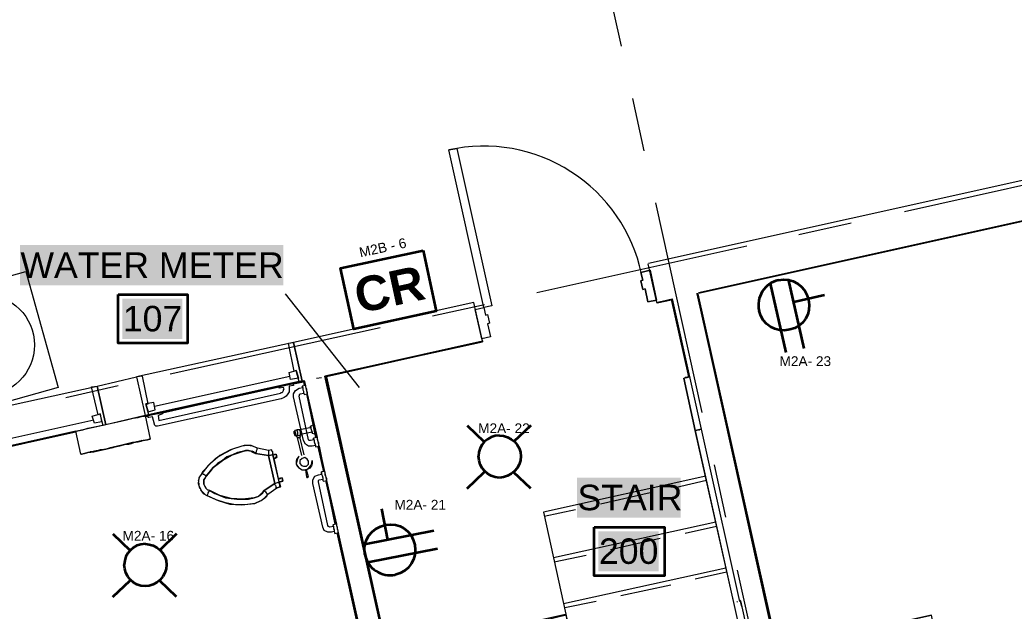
# Model space of a CAD drawing. Header units: millimetres. Extents: x 0.9 to 36.3, y 0.6 to 23.3.
# Drawn here: x 24.627 to 26.941, y 13.594 to 14.971 of the extents above; entities that cross this region are included whole.
import ezdxf

# ---------------------------------------------------------------- set-up
doc = ezdxf.new("R2010")
doc.units = ezdxf.units.MM
doc.header["$LTSCALE"] = 0.007
doc.linetypes.add('DASHEDX2', pattern=[38.1, 25.4, -12.7])
doc.linetypes.add('HIDDEN', pattern=[9.525, 6.35, -3.175])
doc.layers.add('Dotted', color=1, linetype='HIDDEN', lineweight=30, true_color=0xff0000)
for name, color, linetype in [('PDF2_Geometry', 7, 'Continuous'), ('PDF2_Text', 100, 'DASHEDX2'), ('PDF_Text', 7, 'Continuous')]:
    doc.layers.add(name, color=color, linetype=linetype)
doc.layers.add('PDF_Geometry', color=7, linetype='Continuous', true_color=0x777777)
doc.layers.add('PDF_Solid Fills', color=7, linetype='Continuous', true_color=0xffffff)
doc.styles.add('PDF Arial', font='arial.ttf')
doc.styles.add('PDF ArialRoundedMT Bold', font='arialbd.ttf')

msp = doc.modelspace()

# ---------------------------------------------------------------- linework, layer by layer
at = {"layer": 'Dotted', "color": 0, "linetype": 'Continuous', "lineweight": 5}
msp.add_lwpolyline([(24.3667, 14.3077), (24.6407, 14.3845), (24.7164, 14.1145), (24.4423, 14.0378)], close=True, dxfattribs=at)
msp.add_circle((24.5426, 14.2136), 0.1184, dxfattribs=at)
at = {"layer": 'PDF2_Geometry', "lineweight": 35}
msp.add_lwpolyline([(25.5659, 14.4338), (25.5964, 14.292), (25.4042, 14.2506), (25.3736, 14.3923)], close=True, dxfattribs=at)
for points in [[(26.4109, 14.196), (26.374, 14.3568)], [(26.4531, 14.2057), (26.4162, 14.3665)], [(26.5, 14.3293), (26.4285, 14.3129)], [(25.4689, 13.8316), (25.483, 13.7597)], [(25.5909, 13.7809), (25.4291, 13.7491)], [(25.5993, 13.7384), (25.4374, 13.7066)]]:
    msp.add_lwpolyline(points, dxfattribs=at)
for centre, start, end in [((26.4058, 14.3063), 102.6896, 193.1691), ((25.489, 13.7368), 190.8792, 281.3587)]:
    msp.add_arc(centre, 0.0597, start, end, dxfattribs=at)
for points in [[(26.3927, 14.3646), (26.4252, 14.372), (26.4555, 14.3516), (26.463, 14.3191)], [(26.463, 14.3191), (26.4704, 14.2866), (26.4517, 14.2567), (26.4192, 14.2492)], [(26.4192, 14.2492), (26.3867, 14.2418), (26.3551, 14.2602), (26.3477, 14.2927)], [(25.4303, 13.7255), (25.4239, 13.7582), (25.4452, 13.7879), (25.4779, 13.7943)], [(25.4779, 13.7943), (25.5106, 13.8008), (25.54, 13.7811), (25.5464, 13.7484)], [(25.5464, 13.7484), (25.5528, 13.7156), (25.5334, 13.6847), (25.5007, 13.6782)]]:
    msp.add_open_spline(points, degree=3, dxfattribs=at)
at = {"layer": 'PDF_Geometry', "lineweight": 9}
for points in [[(26.0273, 14.9094), (25.9073, 15.4494)], [(26.2064, 14.3358), (28.4782, 14.8408), (28.4782, 14.8392), (26.2064, 14.3341), (28.4782, 14.8392)], [(28.4782, 14.8375), (26.2082, 14.3341)], [(26.0806, 14.6661), (26.0539, 14.7877)], [(26.6859, 14.5245), (27.1725, 14.6329)], [(26.2156, 14.0561), (26.1073, 14.5444)], [(26.4406, 14.4711), (26.5623, 14.4977)], [(25.8306, 14.3361), (26.3189, 14.4444)], [(26.0939, 14.3877), (26.0723, 14.3827), (26.0773, 14.3644), (26.0723, 14.3627), (26.0773, 14.3427), (26.0823, 14.3444), (26.0889, 14.3144), (26.1089, 14.3178)], [(26.3889, 13.5045), (26.7489, 13.5844), (26.3873, 13.5045), (26.3873, 13.5028), (26.2039, 14.3344), (26.3889, 13.5045), (26.2039, 14.3328)], [(26.3906, 13.5061), (26.2056, 14.3328)], [(25.5873, 14.2811), (25.709, 14.3078)], [(26.2923, 13.5994), (26.1989, 14.0144), (26.1723, 14.1361), (26.1856, 14.1394), (26.1456, 14.3194), (26.1106, 14.3128), (26.1089, 14.3128)], [(26.1439, 14.3178), (26.1106, 14.3111), (26.1106, 14.3128), (26.1456, 14.3194)], [(26.1439, 14.3211), (26.1856, 14.1394), (26.1456, 14.3211)], [(26.1839, 14.1394), (26.1439, 14.3194)], [(25.6873, 14.2961), (25.7073, 14.3011), (25.7106, 14.2828), (25.7156, 14.2844), (25.7206, 14.2644), (25.7156, 14.2628), (25.7223, 14.2328), (25.7023, 14.2278)], [(24.9773, 14.1461), (25.4656, 14.2544)], [(25.2806, 14.1294), (24.919, 14.0494), (25.284, 14.1294), (25.264, 14.2194), (24.899, 14.1394), (24.919, 14.0494), (24.9307, 13.9944)], [(25.419, 14.1594), (25.704, 14.2228), (25.704, 14.2211), (25.3373, 14.1411), (25.4823, 13.4911)], [(25.8973, 13.5861), (25.484, 13.4945), (25.484, 13.4928), (25.4823, 13.4928), (25.339, 14.1411), (25.704, 14.2211), (25.3406, 14.1394), (25.484, 13.4945), (25.484, 13.4928), (25.4823, 13.4928), (25.339, 14.1428)], [(25.704, 14.2211), (25.704, 14.2211)], [(24.734, 14.0911), (24.8557, 14.1194)], [(24.9257, 14.0494), (24.919, 14.0478), (25.289, 14.1294), (25.2906, 14.1194), (25.2873, 14.1311)], [(25.289, 14.1294), (25.2623, 14.1244)], [(25.264, 14.1228), (25.2873, 14.1278), (25.289, 14.1194)], [(25.3156, 13.9794), (25.3073, 13.9778), (25.299, 13.9778), (25.2923, 13.9828), (25.2873, 13.9911), (25.264, 14.0928), (25.264, 14.0994), (25.269, 14.1078), (25.2773, 14.1128), (25.2856, 14.1144), (25.284, 14.1178), (25.2856, 14.1144), (25.2856, 14.1094), (25.2873, 14.1061), (25.2873, 14.1011), (25.289, 14.0994), (25.289, 14.0978), (25.2956, 14.0994), (25.319, 13.9978), (25.3106, 13.9961)], [(25.289, 14.1311), (25.2923, 14.1194), (25.284, 14.1178)], [(25.2923, 14.1194), (25.2923, 14.1161), (25.294, 14.1111), (25.294, 14.1078), (25.2956, 14.1028), (25.2956, 14.1011), (25.2956, 14.0994)], [(25.3173, 14.1361), (25.329, 14.1378)], [(26.1989, 14.0144), (26.2139, 14.0178), (26.1989, 14.0144), (26.1723, 14.1361), (26.1989, 14.0144), (26.3706, 13.2445), (26.3856, 13.2561), (26.3056, 13.6178)], [(24.959, 14.0561), (25.2306, 14.1161), (24.959, 14.0544)], [(25.3123, 13.9928), (25.304, 13.9911), (25.3006, 13.9911), (25.299, 13.9928), (25.2773, 14.0944), (25.279, 14.0994), (25.2806, 14.0994), (25.2873, 14.1011), (25.289, 14.0994), (25.289, 14.0978)], [(25.294, 14.0994), (25.3156, 13.9978)], [(24.7573, 14.0128), (24.759, 14.0128), (24.7657, 14.0144), (24.774, 14.0161), (24.7857, 14.0194), (24.8007, 14.0228), (24.8157, 14.0261), (24.8623, 14.0361), (24.8757, 14.0394), (24.8907, 14.0428), (24.9023, 14.0444), (24.9123, 14.0478), (24.9173, 14.0478), (24.919, 14.0494)], [(24.9257, 14.0478), (24.9207, 14.0461)], [(25.2806, 14.0061), (25.3073, 14.0111), (25.3073, 14.0078), (25.3073, 14.0111), (25.3056, 14.0161), (25.304, 14.0228), (25.304, 14.0244), (25.3123, 14.0294)], [(25.304, 14.0244), (25.304, 14.0228)], [(24.5823, 13.4445), (24.5423, 13.4361), (24.5423, 13.4378), (24.5423, 13.4395), (24.5423, 13.4411), (24.5407, 13.4428), (24.5407, 13.4461), (24.4657, 13.7844), (24.464, 13.7861), (24.464, 13.7894), (24.464, 13.7911), (24.464, 13.7928), (24.4623, 13.7944), (24.4307, 13.9394), (24.7573, 14.0111), (24.4323, 13.9394), (24.464, 13.7944), (24.4323, 13.9411)], [(24.7573, 14.0111), (24.434, 13.9378), (24.4657, 13.7944)], [(24.769, 13.9594), (24.7573, 14.0128), (24.4907, 13.9528)], [(25.3056, 14.0211), (25.279, 14.0161), (25.2723, 14.0161), (25.2673, 14.0144), (25.2673, 14.0128), (25.2656, 14.0128)], [(25.2673, 14.0144), (25.2673, 14.0128), (25.269, 14.0078), (25.269, 14.0044), (25.2706, 14.0011), (25.2756, 14.0028), (25.2823, 14.0044), (25.2806, 14.0061), (25.2806, 14.0111), (25.279, 14.0144), (25.279, 14.0161)], [(25.2673, 14.0028), (25.269, 14.0028)], [(25.2706, 14.0028), (25.2723, 13.9978), (25.2823, 13.9561)], [(25.274, 14.0044), (25.274, 14.0094), (25.2723, 14.0144), (25.2723, 14.0161)], [(25.2723, 13.9978), (25.274, 13.9978), (25.279, 13.9978), (25.2806, 13.9994), (25.279, 14.0044)], [(25.3073, 14.0078), (25.3173, 14.0061)], [(25.2156, 13.9611), (25.2156, 13.9578), (25.2156, 13.9611), (25.2156, 13.9644), (25.214, 13.9661), (25.214, 13.9678), (25.214, 13.9694), (25.2056, 13.9678), (25.1806, 13.9728), (25.1656, 13.9794), (25.149, 13.9794), (25.144, 13.9778), (25.1173, 13.9694), (25.0923, 13.9561), (25.0706, 13.9378), (25.0523, 13.9178), (25.0506, 13.9144), (25.044, 13.9044), (25.0423, 13.8911), (25.044, 13.8861), (25.049, 13.8744), (25.059, 13.8644), (25.0623, 13.8628), (25.089, 13.8511), (25.1156, 13.8428), (25.144, 13.8411), (25.1723, 13.8444), (25.174, 13.8444), (25.189, 13.8511), (25.2023, 13.8611), (25.204, 13.8661), (25.2256, 13.8811), (25.234, 13.8828), (25.2323, 13.8828), (25.2323, 13.8844), (25.2323, 13.8861), (25.2323, 13.8878), (25.2306, 13.8911), (25.2306, 13.8944), (25.239, 13.8961), (25.2373, 13.8961), (25.2356, 13.8944), (25.234, 13.8944), (25.2323, 13.8944), (25.2306, 13.8944), (25.229, 13.9028), (25.219, 13.9494), (25.2156, 13.9578), (25.2056, 13.9561), (25.2206, 13.8911), (25.2306, 13.8944), (25.2156, 13.9578), (25.219, 13.9578), (25.2206, 13.9594), (25.2223, 13.9594), (25.224, 13.9594), (25.2256, 13.9511), (25.224, 13.9594)], [(25.1806, 13.9728), (25.169, 13.9778), (25.1573, 13.9794), (25.144, 13.9778), (25.1223, 13.9711), (25.1023, 13.9611), (25.0823, 13.9494), (25.0656, 13.9328), (25.0506, 13.9144), (25.0523, 13.9144), (25.054, 13.9128), (25.0556, 13.9128), (25.0573, 13.9111), (25.059, 13.9094), (25.0606, 13.9078)], [(25.289, 13.9578), (25.279, 13.9994)], [(25.3106, 13.9944), (25.3106, 13.9961), (25.3106, 13.9944), (25.3123, 13.9928), (25.3123, 13.9878), (25.314, 13.9844), (25.3156, 13.9794), (25.3156, 13.9761), (25.324, 13.9778), (25.3356, 13.9194), (25.329, 13.9178)], [(25.314, 13.9844), (25.314, 13.9861)], [(25.319, 13.9978), (25.319, 13.9961), (25.319, 13.9944), (25.3206, 13.9894), (25.3223, 13.9861), (25.3223, 13.9811), (25.3223, 13.9778), (25.324, 13.9778)], [(25.2056, 13.9678), (25.1806, 13.9728), (25.179, 13.9728), (25.179, 13.9711), (25.179, 13.9694), (25.1773, 13.9661), (25.1773, 13.9644), (25.1756, 13.9611), (25.1706, 13.9644), (25.164, 13.9661), (25.159, 13.9678), (25.1523, 13.9678), (25.1473, 13.9661), (25.134, 13.9628), (25.1223, 13.9578), (25.109, 13.9528), (25.099, 13.9444), (25.0873, 13.9378), (25.0773, 13.9278), (25.069, 13.9178), (25.0606, 13.9078), (25.0573, 13.9028), (25.0556, 13.8994), (25.0556, 13.8944), (25.0556, 13.8894), (25.0573, 13.8844), (25.0606, 13.8794), (25.064, 13.8761), (25.069, 13.8744), (25.0923, 13.8628), (25.119, 13.8561), (25.144, 13.8544), (25.119, 13.8561), (25.0923, 13.8628), (25.069, 13.8744), (25.0806, 13.8678), (25.0923, 13.8628), (25.1056, 13.8578), (25.119, 13.8561), (25.1323, 13.8544), (25.1456, 13.8544), (25.159, 13.8544), (25.1723, 13.8578), (25.1456, 13.8544), (25.1723, 13.8578), (25.1773, 13.8594), (25.1723, 13.8578), (25.1456, 13.8544), (25.119, 13.8561), (25.0923, 13.8628), (25.069, 13.8744), (25.064, 13.8761), (25.0606, 13.8794), (25.0573, 13.8844), (25.0556, 13.8894), (25.0556, 13.8944), (25.0556, 13.8994), (25.0573, 13.9028), (25.0606, 13.9078), (25.0773, 13.9278), (25.099, 13.9444), (25.1223, 13.9578), (25.1473, 13.9661), (25.1556, 13.9678), (25.1473, 13.9661), (25.1223, 13.9578), (25.099, 13.9444), (25.0773, 13.9278), (25.0606, 13.9078), (25.0773, 13.9278), (25.099, 13.9444), (25.1223, 13.9578), (25.1473, 13.9661), (25.1556, 13.9678)], [(25.1573, 13.9678), (25.1656, 13.9661)], [(25.204, 13.8661), (25.2256, 13.8811), (25.224, 13.8811), (25.224, 13.8844), (25.2223, 13.8861), (25.2206, 13.8894), (25.2206, 13.8911), (25.1956, 13.8744), (25.1906, 13.8678), (25.1856, 13.8644), (25.1906, 13.8678), (25.1956, 13.8744), (25.2206, 13.8911), (25.2056, 13.9561), (25.1756, 13.9611), (25.1673, 13.9661)], [(25.1756, 13.9611), (25.1673, 13.9644), (25.1756, 13.9611), (25.2056, 13.9561)], [(25.214, 13.9694), (25.2056, 13.9678), (25.2056, 13.9661), (25.2056, 13.9644), (25.2056, 13.9628), (25.2056, 13.9594), (25.2056, 13.9561), (25.2156, 13.9578)], [(25.3156, 13.9778), (25.3156, 13.9761)], [(25.3206, 13.9761), (25.334, 13.9178)], [(25.2756, 13.9528), (25.2723, 13.9461), (25.2706, 13.9361), (25.2756, 13.9278), (25.284, 13.9228), (25.2923, 13.9228), (25.294, 13.9061), (25.2956, 13.9044)], [(26.2706, 13.8128), (26.2439, 13.9344)], [(25.0506, 13.9144), (25.0456, 13.9061), (25.0423, 13.8961)], [(25.2923, 13.9228), (25.2923, 13.9228)], [(25.2923, 13.9228), (25.294, 13.9228), (25.2923, 13.9228)], [(25.294, 13.9228), (25.294, 13.9228)], [(25.294, 13.9228), (25.294, 13.9228)], [(25.359, 13.7794), (25.3523, 13.7778), (25.344, 13.7778), (25.3356, 13.7811), (25.3323, 13.7894), (25.309, 13.8911), (25.309, 13.8994), (25.314, 13.9078), (25.3223, 13.9111), (25.329, 13.9128), (25.329, 13.9161), (25.329, 13.9178), (25.329, 13.9161), (25.329, 13.9128), (25.3306, 13.9094), (25.3323, 13.9044), (25.3323, 13.9011), (25.3323, 13.8978), (25.334, 13.8961), (25.3406, 13.8978), (25.364, 13.7961), (25.3556, 13.7944), (25.3573, 13.7911), (25.3573, 13.7878), (25.359, 13.7828), (25.359, 13.7794), (25.3606, 13.7761), (25.3606, 13.7744), (25.3606, 13.7761), (25.3606, 13.7778)], [(25.3356, 13.9194), (25.3373, 13.9178), (25.3373, 13.9144), (25.3373, 13.9111), (25.339, 13.9061), (25.3406, 13.9028), (25.3406, 13.8994), (25.3406, 13.8978)], [(25.044, 13.8928), (25.044, 13.8861), (25.0456, 13.8794)], [(25.2206, 13.8911), (25.2306, 13.8944), (25.234, 13.8828), (25.2256, 13.8811)], [(25.299, 13.9061), (25.299, 13.9061)], [(25.3573, 13.7911), (25.349, 13.7894), (25.3456, 13.7911), (25.344, 13.7928), (25.3223, 13.8944), (25.3223, 13.8978), (25.324, 13.8994), (25.3323, 13.9011), (25.3323, 13.8978), (25.334, 13.8961)], [(25.339, 13.8978), (25.3606, 13.7961)], [(26.2239, 13.9078), (25.8456, 13.8244), (25.8689, 13.7178), (25.8923, 13.6111), (26.2706, 13.6944)], [(26.2256, 13.8978), (26.1523, 13.8811)], [(25.0473, 13.8761), (25.054, 13.8678), (25.0623, 13.8628), (25.064, 13.8644), (25.0656, 13.8678), (25.0656, 13.8694), (25.0673, 13.8711), (25.069, 13.8744)], [(25.1856, 13.8494), (25.174, 13.8444), (25.1506, 13.8411), (25.129, 13.8411), (25.1056, 13.8461), (25.084, 13.8528), (25.0623, 13.8628)], [(25.1723, 13.8578), (25.1773, 13.8594), (25.1823, 13.8611), (25.1873, 13.8644), (25.1923, 13.8694), (25.1956, 13.8744), (25.1973, 13.8728), (25.199, 13.8711), (25.2006, 13.8694), (25.2023, 13.8678), (25.204, 13.8661), (25.1956, 13.8561)], [(26.0939, 13.8694), (25.9789, 13.8428)], [(25.9206, 13.8294), (25.8473, 13.8144)], [(25.364, 13.7961), (25.364, 13.7928), (25.3656, 13.7894), (25.3656, 13.7844), (25.3673, 13.7811), (25.3673, 13.7778), (25.3673, 13.7761)], [(26.2473, 13.8011), (25.8689, 13.7178)], [(25.419, 13.4778), (25.1706, 13.4228), (25.1706, 13.4245), (25.4306, 13.4828), (25.4323, 13.4811), (25.4306, 13.4828), (25.3656, 13.7761)], [(25.359, 13.7828), (25.3573, 13.7844)], [(25.3606, 13.7744), (25.3673, 13.7761), (25.434, 13.4811)], [(26.2489, 13.7911), (26.1756, 13.7744)], [(26.1173, 13.7628), (26.0023, 13.7361)], [(25.9456, 13.7228), (25.8706, 13.7078)], [(26.2723, 13.6844), (26.1989, 13.6678)], [(26.4056, 13.2028), (26.2973, 13.6894)], [(26.1423, 13.6544), (26.0256, 13.6294)], [(25.8923, 13.6111), (25.9156, 13.5045), (25.9406, 13.3978), (25.9639, 13.2911), (25.9873, 13.1845), (26.0106, 13.0778), (26.0323, 12.9845), (26.1706, 13.0911), (26.1723, 13.1695), (26.2473, 13.0728), (26.2489, 13.1511), (26.3873, 13.2578)], [(25.9689, 13.6161), (25.8956, 13.6011)], [(26.2973, 13.6161), (26.2956, 13.6144)], [(26.3073, 13.6044), (26.3039, 13.6194)]]:
    msp.add_lwpolyline(points, dxfattribs=at)
at = {"layer": 'PDF_Geometry', "lineweight": 18}
for points in [[(26.0907, 14.4037), (27.9774, 14.8237)], [(26.2064, 14.3357), (27.9981, 14.7341), (27.9782, 14.8241)], [(26.0889, 14.4027), (26.1089, 14.3128), (26.1456, 14.3211), (26.3023, 13.6161)], [(25.174, 13.4061), (25.1823, 13.3745), (25.469, 13.4378), (25.8606, 13.5244), (26.0589, 12.6378), (26.0173, 12.6295), (26.0289, 12.5812), (26.0689, 12.5895), (26.1789, 12.0962), (26.2273, 12.1062), (26.1173, 12.6012), (26.5139, 12.6895), (26.7322, 11.7045), (26.7856, 11.7162), (26.5606, 12.7245), (26.4023, 13.4345), (26.7639, 13.5145), (26.7489, 13.5844), (26.3873, 13.5028), (26.2039, 14.3344)], [(26.3823, 13.2545), (26.4989, 12.7361), (26.1056, 12.6495), (25.8989, 13.5844), (25.8506, 13.5728), (25.4823, 13.4911), (25.3373, 14.1411), (25.704, 14.2228), (25.684, 14.3128), (25.264, 14.2194), (25.284, 14.1294), (25.289, 14.1311), (25.434, 13.4811), (25.1706, 13.4228), (25.1723, 13.4178)]]:
    msp.add_lwpolyline(points, dxfattribs=at)
at = {"layer": 'PDF_Geometry', "lineweight": 13}
for points in [[(25.6256, 14.6677), (25.644, 14.6711), (25.7256, 14.3044), (25.7073, 14.3011)], [(26.0889, 14.3144), (26.0823, 14.3444), (26.0773, 14.3427), (26.0723, 14.3627), (26.0773, 14.3644), (26.0723, 14.3827), (26.0939, 14.3877), (26.1089, 14.3178)], [(25.7023, 14.2278), (25.6873, 14.2961), (25.7073, 14.3011), (25.7106, 14.2828), (25.7156, 14.2844), (25.7206, 14.2644), (25.7156, 14.2628), (25.7223, 14.2328)], [(25.2573, 14.1328), (25.254, 14.1494), (25.2706, 14.1544), (25.2756, 14.1361)], [(24.9423, 14.0628), (24.939, 14.0794), (24.9207, 14.0761), (24.9257, 14.0578)], [(24.8007, 14.0311), (24.7957, 14.0478), (24.814, 14.0528), (24.8173, 14.0344)]]:
    msp.add_lwpolyline(points, close=True, dxfattribs=at)
at = {"layer": 'PDF_Geometry', "color": 7, "lineweight": 35}
for points in [[(24.8557, 14.3311), (25.0173, 14.3311), (25.0173, 14.2178), (24.8557, 14.2178)], [(25.9639, 13.7894), (26.1273, 13.7894), (26.1273, 13.6761), (25.9639, 13.6761)]]:
    msp.add_lwpolyline(points, close=True, dxfattribs=at)
at = {"layer": 'PDF_Geometry', "color": 7, "lineweight": 18}
msp.add_lwpolyline([(25.4173, 14.1144), (25.2456, 14.3328)], dxfattribs=at)
at = {"layer": 'PDF_Geometry', "lineweight": 13}
for points in [[(25.284, 14.1294), (25.2773, 14.1278), (25.2706, 14.1544), (25.2656, 14.1528), (25.2523, 14.2178), (25.264, 14.2194)], [(24.919, 14.0494), (24.9273, 14.0511), (24.9207, 14.0761), (24.9257, 14.0761), (24.9123, 14.1411), (24.899, 14.1394)], [(24.9407, 14.0711), (25.2556, 14.1411)], [(24.8273, 14.0278), (24.8207, 14.0261), (24.814, 14.0528), (24.809, 14.0511), (24.794, 14.1161), (24.8073, 14.1178)], [(24.484, 13.9694), (24.799, 14.0394)]]:
    msp.add_lwpolyline(points, dxfattribs=at)
at = {"layer": 'PDF_Geometry', "lineweight": 9}
for points in [[(24.8073, 14.1178), (24.8273, 14.0278), (24.4623, 13.9478), (24.4423, 14.0378)], [(24.959, 14.0561), (24.959, 14.0528), (24.949, 14.0494), (24.9507, 14.0378), (25.234, 14.1011), (25.2356, 14.1028), (25.2373, 14.1028), (25.239, 14.1044), (25.2406, 14.1078), (25.2406, 14.1094), (25.2423, 14.1111), (25.2406, 14.1144), (25.2306, 14.1128), (25.2306, 14.1161), (25.2623, 14.1244), (25.264, 14.1194), (25.254, 14.1178), (25.254, 14.1161), (25.254, 14.1111), (25.254, 14.1044), (25.2506, 14.0994), (25.2473, 14.0944), (25.2423, 14.0911), (25.2356, 14.0878), (24.9473, 14.0244), (24.9457, 14.0244), (24.944, 14.0244), (24.9423, 14.0261), (24.9407, 14.0278), (24.9407, 14.0294), (24.9357, 14.0461), (24.9273, 14.0444), (24.9257, 14.0444), (24.9257, 14.0494)], [(26.1856, 14.1394), (26.1839, 14.1394), (26.1823, 14.1394), (26.1806, 14.1378), (26.1789, 14.1378), (26.1773, 14.1378), (26.1756, 14.1378), (26.1739, 14.1361), (26.1756, 14.1378), (26.1773, 14.1378), (26.1789, 14.1378), (26.1806, 14.1378), (26.1823, 14.1394), (26.1839, 14.1394)], [(26.1856, 14.1394), (26.1839, 14.1394), (26.1823, 14.1394), (26.1806, 14.1378), (26.1789, 14.1378), (26.1773, 14.1378), (26.1756, 14.1378), (26.1739, 14.1361), (26.1756, 14.1378), (26.1773, 14.1378), (26.1789, 14.1378), (26.1806, 14.1378), (26.1823, 14.1394), (26.1839, 14.1394)], [(25.3173, 13.9978), (25.2956, 14.0994)], [(25.3123, 14.0294), (25.3123, 14.0278), (25.314, 14.0211), (25.3156, 14.0144), (25.3156, 14.0094), (25.3173, 14.0061), (25.3156, 14.0094), (25.3156, 14.0144), (25.314, 14.0211), (25.3123, 14.0278)], [(25.2656, 14.0128), (25.2656, 14.0111), (25.2656, 14.0078), (25.2673, 14.0044), (25.2673, 14.0028), (25.2673, 14.0044), (25.2656, 14.0078), (25.2656, 14.0111)], [(25.274, 14.0044), (25.2723, 14.0028), (25.2706, 14.0028), (25.2723, 14.0028)], [(26.2073, 14.0161), (26.2089, 14.0161)], [(24.874, 13.9828), (24.8273, 13.9711), (24.8123, 13.9678), (24.799, 13.9644), (24.7857, 13.9628), (24.7773, 13.9611), (24.7707, 13.9594), (24.769, 13.9594), (24.7707, 13.9594), (24.7773, 13.9611), (24.7857, 13.9628), (24.799, 13.9644), (24.8123, 13.9678), (24.8273, 13.9711), (24.874, 13.9828), (24.889, 13.9861), (24.9023, 13.9878), (24.914, 13.9911), (24.924, 13.9928), (24.929, 13.9944), (24.9307, 13.9944), (24.929, 13.9944), (24.924, 13.9928), (24.914, 13.9911), (24.9023, 13.9878), (24.889, 13.9861), (24.874, 13.9828), (24.884, 13.9844), (24.8923, 13.9861), (24.9007, 13.9878), (24.9057, 13.9894), (24.909, 13.9894), (24.9107, 13.9911), (24.909, 13.9894), (24.9057, 13.9894), (24.9007, 13.9878), (24.8923, 13.9861), (24.884, 13.9844), (24.874, 13.9828), (24.8273, 13.9711), (24.8173, 13.9694), (24.809, 13.9678), (24.8007, 13.9661), (24.794, 13.9644), (24.7907, 13.9644), (24.789, 13.9628), (24.7907, 13.9644), (24.794, 13.9644), (24.8007, 13.9661), (24.809, 13.9678), (24.8173, 13.9694), (24.8273, 13.9711)], [(24.854, 13.9778), (24.834, 13.9728), (24.8473, 13.9761), (24.8673, 13.9811)], [(24.8573, 13.9778), (24.874, 13.9828), (24.8807, 13.9828), (24.8873, 13.9844), (24.8923, 13.9861), (24.8973, 13.9878), (24.899, 13.9878), (24.9007, 13.9878), (24.899, 13.9878), (24.894, 13.9861), (24.889, 13.9861), (24.884, 13.9844), (24.8773, 13.9828)], [(24.844, 13.9744), (24.8273, 13.9711), (24.8207, 13.9694), (24.814, 13.9694), (24.809, 13.9678), (24.804, 13.9661), (24.8007, 13.9661), (24.8023, 13.9661), (24.8057, 13.9678), (24.8107, 13.9678), (24.8173, 13.9694), (24.824, 13.9711)], [(25.1656, 13.9661), (25.1573, 13.9678)], [(25.3356, 13.9178), (25.3223, 13.9778)], [(25.219, 13.9494), (25.2256, 13.9511), (25.224, 13.9511), (25.2223, 13.9511), (25.2206, 13.9494)], [(25.299, 13.9428), (25.2956, 13.9478), (25.2906, 13.9511), (25.284, 13.9494), (25.279, 13.9444), (25.279, 13.9378), (25.2823, 13.9328), (25.2873, 13.9311), (25.294, 13.9311), (25.299, 13.9361)], [(25.229, 13.9028), (25.2306, 13.9028), (25.2323, 13.9028), (25.234, 13.9028), (25.2356, 13.9044), (25.2373, 13.9044)], [(25.2373, 13.9044), (25.239, 13.8961)], [(25.2973, 13.9061), (25.299, 13.9061), (25.2973, 13.9061), (25.2956, 13.9044), (25.2973, 13.9061), (25.299, 13.9061), (25.2973, 13.9061), (25.294, 13.9061)], [(25.3623, 13.7961), (25.339, 13.8978)], [(25.1806, 13.8594), (25.184, 13.8628)], [(25.4323, 13.4811), (25.3673, 13.7761)]]:
    msp.add_lwpolyline(points, close=True, dxfattribs=at)
at = {"layer": 'PDF_Geometry', "lineweight": 18}
msp.add_lwpolyline([(24.8073, 14.1178), (24.899, 14.1394), (24.919, 14.0494), (24.8273, 14.0278)], close=True, dxfattribs=at)
at = {"layer": 'PDF_Geometry', "lineweight": 35}
for points in [[(25.6682, 14.026), (25.7082, 13.9876)], [(25.8165, 14.026), (25.7765, 13.9876)], [(25.6682, 13.8793), (25.7082, 13.9176)], [(25.8165, 13.8793), (25.7765, 13.9176)], [(24.8436, 13.7734), (24.8836, 13.7351)], [(24.9919, 13.7734), (24.9519, 13.7351)], [(24.8436, 13.6267), (24.8836, 13.6651)], [(24.9919, 13.6267), (24.9519, 13.6651)]]:
    msp.add_lwpolyline(points, dxfattribs=at)
at = {"layer": 'PDF_Geometry', "lineweight": 9}
msp.add_lwpolyline([(25.299, 13.9061), (25.294, 13.9228), (25.3006, 13.9278), (25.3056, 13.9344), (25.3073, 13.9444, -1.767143), (25.2773, 13.9544)], format="xyb", dxfattribs=at)
msp.add_arc((25.7071, 14.3017), 0.375, 11.9572, 102.5508, dxfattribs=at)
at = {"layer": 'PDF_Geometry', "lineweight": 35}
for centre in [(25.7432, 13.9543), (24.9186, 13.7017)]:
    msp.add_arc(centre, 0.0484, 90.0411, 179.9589, dxfattribs=at)
for points in [[(25.7432, 14.0026), (25.7699, 14.0026), (25.7932, 13.981), (25.7932, 13.9543)], [(25.7432, 13.9043), (25.7165, 13.9043), (25.6949, 13.9276), (25.6949, 13.9543)], [(25.7932, 13.9543), (25.7932, 13.9276), (25.7699, 13.9043), (25.7432, 13.9043)], [(24.9186, 13.7501), (24.9452, 13.7501), (24.9686, 13.7284), (24.9686, 13.7017)], [(24.9186, 13.6517), (24.8919, 13.6517), (24.8702, 13.6751), (24.8702, 13.7017)], [(24.9686, 13.7017), (24.9686, 13.6751), (24.9452, 13.6517), (24.9186, 13.6517)]]:
    msp.add_open_spline(points, degree=3, dxfattribs=at)
at = {"layer": 'PDF_Solid Fills', "lineweight": 35, "transparency": 33554559}
for points in [[(24.6273, 14.3527), (25.2406, 14.3527), (24.6273, 14.4461), (25.2406, 14.4461)], [(24.8657, 14.2278), (25.0056, 14.2278), (24.8657, 14.3211), (25.0056, 14.3211)], [(25.9239, 13.8111), (26.1656, 13.8111), (25.9239, 13.9044), (26.1656, 13.9044)], [(25.9739, 13.6861), (26.1139, 13.6861), (25.9739, 13.7794), (26.1139, 13.7794)]]:
    msp.add_solid(points, dxfattribs=at)

# ---------------------------------------------------------------- texts
at = {"layer": 'PDF2_Text', "insert": (25.4081, 14.3257), "char_height": 0.08049, "attachment_point": 4, "rotation": 12.1683, "style": 'PDF ArialRoundedMT Bold'}
msp.add_mtext('CR', dxfattribs=at)
at = {"layer": 'PDF_Text', "insert": (25.4174, 14.4285), "char_height": 0.02276, "attachment_point": 4, "rotation": 12.1683, "style": 'PDF Arial'}
msp.add_mtext('M2B - 6', dxfattribs=at)
at = {"layer": 'PDF_Text', "attachment_point": 4, "style": 'PDF Arial'}
for s, insert, char_height in [('WATER METER', (24.6283, 14.3995), 0.059386), ('107', (24.8667, 14.2745), 0.05939), ('M2A- 23', (26.3953, 14.1757), 0.02276), ('M2A- 22', (25.6938, 14.0195), 0.02276), ('STAIR', (25.925, 13.8579), 0.05939), ('M2A- 21', (25.4989, 13.8414), 0.02276), ('M2A- 16', (24.866, 13.769), 0.02276), ('200', (25.975, 13.7329), 0.05939)]:
    msp.add_mtext(s, dxfattribs=dict(at, insert=insert, char_height=char_height))

doc.saveas('drawing.dxf')
